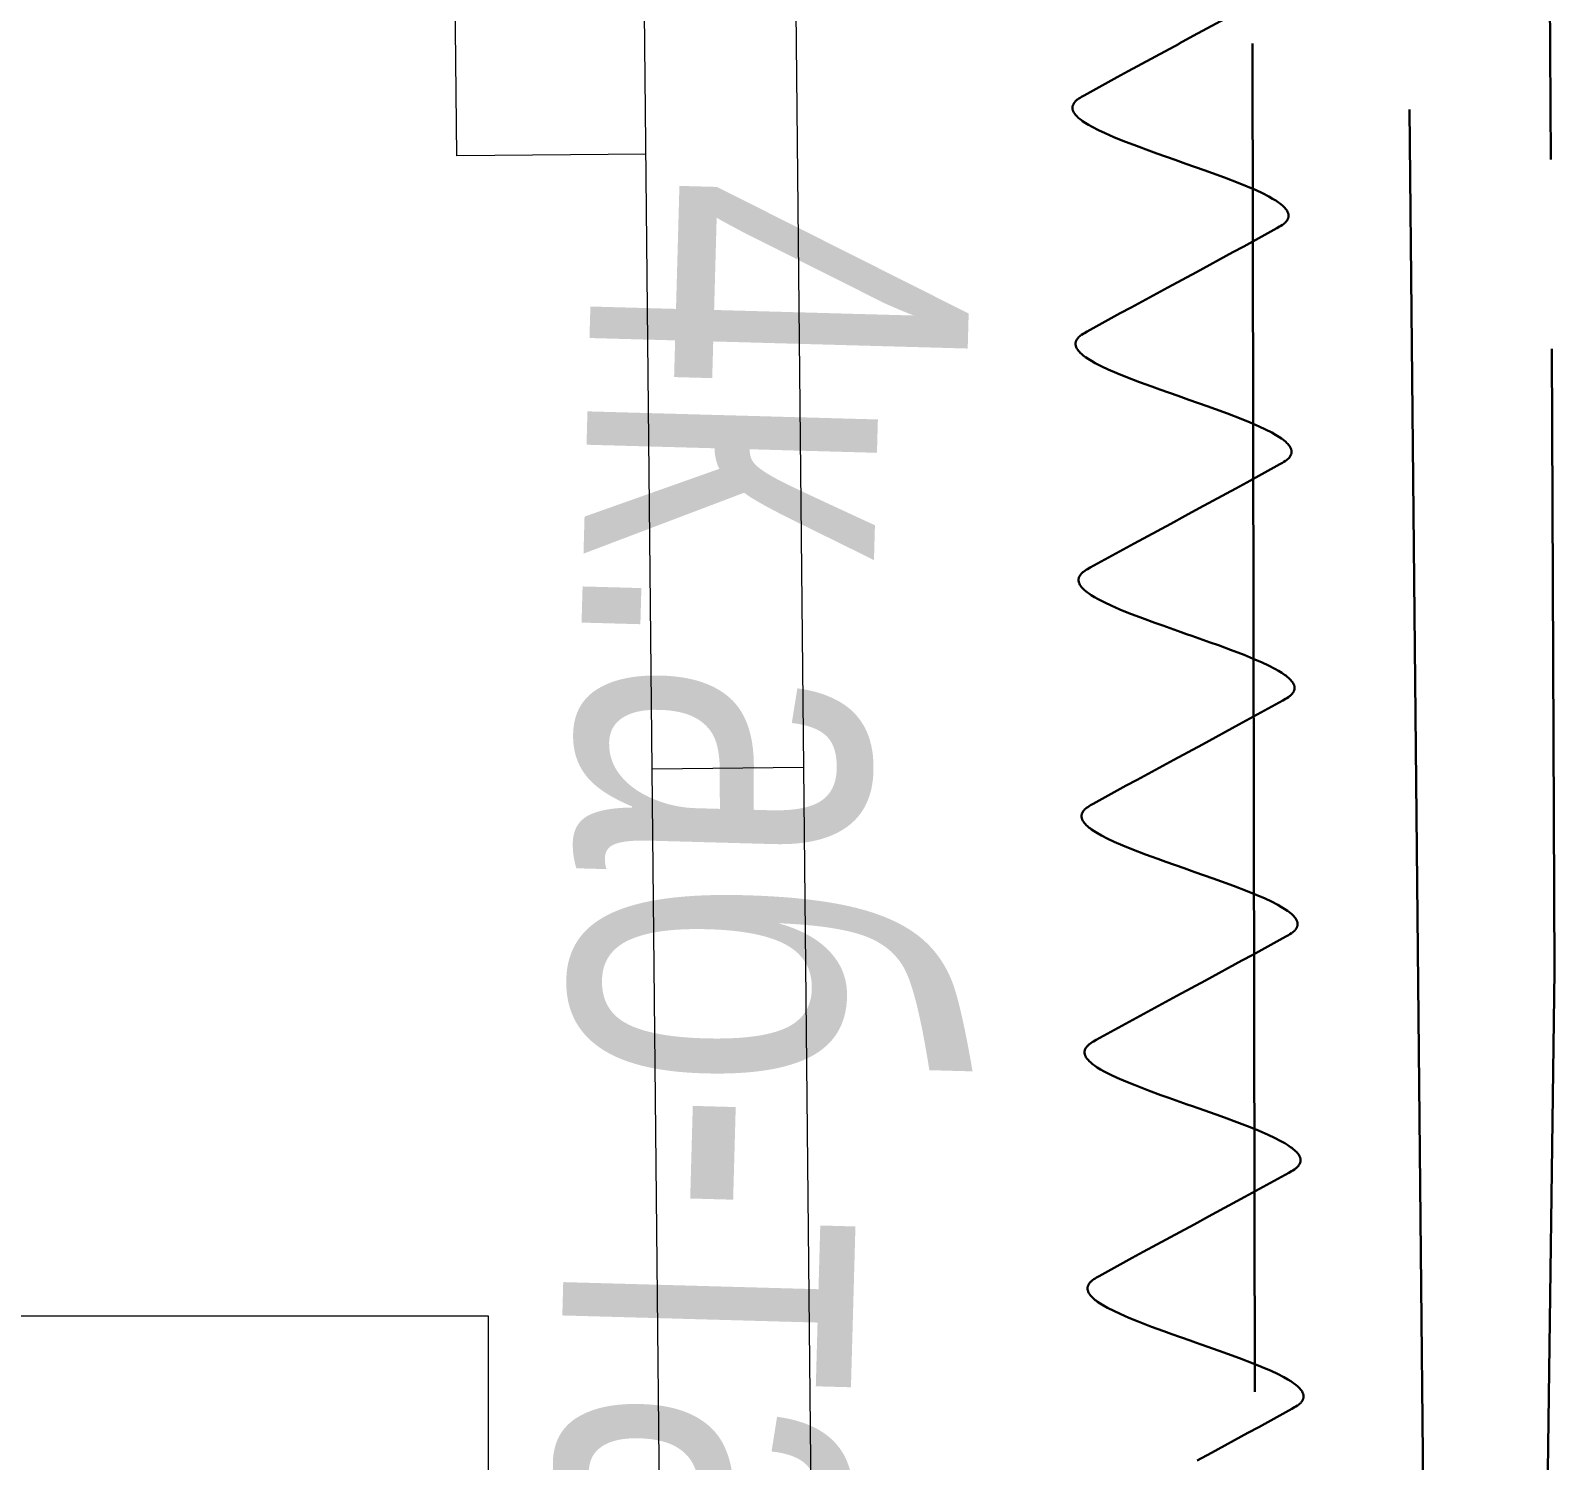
# Model space of a CAD drawing. Extents: x 10098 to 11902, y 8648 to 10202.
# Drawn here: x 11779.195 to 11783.223, y 8799.538 to 8803.317 of the extents above; entities that cross this region are included whole.
import ezdxf

# ---------------------------------------------------------------- set-up
doc = ezdxf.new("R2010")
doc.units = 0
doc.layers.add('20_Строения', color=7, linetype='Continuous')
doc.layers.add('23_Ограждения', color=7, linetype='Continuous')
doc.layers.add('7_Электрокабели', color=1, linetype='Continuous', lineweight=30)
doc.styles.add('mggt', font='russian_1251.shx', dxfattribs={"width": 0.75, "oblique": 18, "height": 1})

msp = doc.modelspace()

# ---------------------------------------------------------------- linework, layer by layer
at = {"layer": '20_Строения', "color": 8, "linetype": 'Continuous', "lineweight": 15}
msp.add_lwpolyline([(11780.4008, 8794.619), (11780.4055, 8799.919), (11779.1478, 8799.919)], dxfattribs=at)
at = {"layer": '23_Ограждения', "color": 8, "linetype": 'Continuous', "lineweight": 15}
for p, q in [((11780.322, 8802.985), (11780.314, 8803.735)), ((11781.218, 8803.369), (11781.238, 8801.369)), ((11780.838, 8801.365), (11780.818, 8803.365)), ((11780.822, 8802.99), (11780.322, 8802.985)), ((11781.238, 8801.369), (11780.838, 8801.365)), ((11780.878, 8797.366), (11780.838, 8801.365)), ((11781.238, 8801.369), (11781.278, 8797.37))]:
    msp.add_line(p, q, dxfattribs=at)
at = {"layer": '7_Электрокабели', "color": 8, "linetype": 'Continuous', "lineweight": 30}
for p, q in [((11783.2133, 8802.9756), (11783.1942, 8806.0028)), ((11782.3648, 8803.3545), (11782.2683, 8803.3021)), ((11782.2683, 8803.3021), (11782.2305, 8803.2817)), ((11782.0962, 8803.2088), (11782.1928, 8803.2612)), ((11782.1928, 8803.2612), (11782.2305, 8803.2816)), ((11782.4249, 8803.2822), (11782.4311, 8799.7193)), ((11782.0672, 8803.1932), (11782.0962, 8803.2088)), ((11781.98, 8803.1451), (11782.0672, 8803.1932)), ((11781.954, 8803.126), (11781.9549, 8803.1272)), ((11781.9549, 8803.1272), (11781.9561, 8803.1286)), ((11781.9561, 8803.1286), (11781.9572, 8803.1297)), ((11781.9572, 8803.1297), (11781.9582, 8803.1307)), ((11781.9582, 8803.1307), (11781.9606, 8803.1329)), ((11781.9606, 8803.1329), (11781.9624, 8803.1343)), ((11781.9624, 8803.1343), (11781.9653, 8803.1364)), ((11781.9653, 8803.1364), (11781.9692, 8803.1389)), ((11781.9692, 8803.1389), (11781.9728, 8803.1411)), ((11781.9728, 8803.1411), (11781.98, 8803.1451)), ((11781.9489, 8803.1117), (11781.949, 8803.1137)), ((11781.9491, 8803.1099), (11781.9489, 8803.1117)), ((11781.949, 8803.1145), (11781.9492, 8803.1157)), ((11781.949, 8803.1137), (11781.949, 8803.1145)), ((11781.9494, 8803.1078), (11781.9491, 8803.1099)), ((11781.9492, 8803.1157), (11781.9494, 8803.1167)), ((11781.9494, 8803.1167), (11781.9497, 8803.1178)), ((11781.9498, 8803.1065), (11781.9494, 8803.1078)), ((11781.9497, 8803.1178), (11781.9501, 8803.119)), ((11781.9503, 8803.1049), (11781.9498, 8803.1065)), ((11781.9501, 8803.119), (11781.9507, 8803.1205)), ((11781.9509, 8803.1034), (11781.9503, 8803.1049)), ((11781.9507, 8803.1205), (11781.9514, 8803.122)), ((11781.9516, 8803.1019), (11781.9509, 8803.1034)), ((11781.9514, 8803.122), (11781.9525, 8803.1238)), ((11781.9528, 8803.0997), (11781.9516, 8803.1019)), ((11781.9525, 8803.1238), (11781.9533, 8803.1251)), ((11781.9549, 8803.0964), (11781.9528, 8803.0997)), ((11781.9533, 8803.1251), (11781.954, 8803.126)), ((11781.9569, 8803.0938), (11781.9549, 8803.0964)), ((11781.9592, 8803.0912), (11781.9569, 8803.0938)), ((11781.9614, 8803.0889), (11781.9592, 8803.0912)), ((11781.9644, 8803.086), (11781.9614, 8803.0889)), ((11782.8393, 8803.1074), (11782.8755, 8799.4661)), ((11781.9695, 8803.0818), (11781.9644, 8803.086)), ((11781.9725, 8803.0795), (11781.9695, 8803.0818)), ((11781.9755, 8803.0773), (11781.9725, 8803.0795)), ((11781.9827, 8803.0724), (11781.9755, 8803.0773)), ((11781.9911, 8803.0672), (11781.9827, 8803.0724)), ((11782.0013, 8803.0616), (11781.9911, 8803.0672)), ((11782.0181, 8803.0528), (11782.0013, 8803.0616)), ((11782.0349, 8803.0449), (11782.0181, 8803.0528)), ((11782.0582, 8803.0349), (11782.0349, 8803.0449)), ((11782.0824, 8803.0251), (11782.0582, 8803.0349)), ((11782.118, 8803.0114), (11782.0824, 8803.0251)), ((11782.1504, 8802.9995), (11782.118, 8803.0114)), ((11782.1719, 8802.9918), (11782.1504, 8802.9995)), ((11782.2202, 8802.9747), (11782.1719, 8802.9918)), ((11782.2345, 8802.9697), (11782.2202, 8802.9747)), ((11782.2345, 8802.9697), (11782.2489, 8802.9646)), ((11782.2489, 8802.9646), (11782.2972, 8802.9476)), ((11782.2972, 8802.9476), (11782.3187, 8802.9399)), ((11782.3187, 8802.9399), (11782.351, 8802.928)), ((11782.351, 8802.928), (11782.3867, 8802.9143)), ((11782.3867, 8802.9143), (11782.4108, 8802.9045)), ((11782.4108, 8802.9045), (11782.4341, 8802.8945)), ((11782.4341, 8802.8945), (11782.4509, 8802.8866)), ((11782.4509, 8802.8866), (11782.4677, 8802.8778)), ((11782.4677, 8802.8778), (11782.4779, 8802.8721)), ((11782.4779, 8802.8721), (11782.4863, 8802.867)), ((11782.4863, 8802.867), (11782.4935, 8802.8621)), ((11782.4935, 8802.8621), (11782.4965, 8802.8599)), ((11782.4965, 8802.8599), (11782.4995, 8802.8576)), ((11782.4995, 8802.8576), (11782.5046, 8802.8533)), ((11782.5046, 8802.8533), (11782.5076, 8802.8504)), ((11782.5076, 8802.8504), (11782.5099, 8802.8481)), ((11782.5099, 8802.8481), (11782.5121, 8802.8455)), ((11782.5121, 8802.8455), (11782.5142, 8802.8429)), ((11782.5066, 8802.8051), (11782.5037, 8802.803)), ((11782.5084, 8802.8065), (11782.5066, 8802.8051)), ((11782.5109, 8802.8087), (11782.5084, 8802.8065)), ((11782.5119, 8802.8097), (11782.5109, 8802.8087)), ((11782.5129, 8802.8108), (11782.5119, 8802.8097)), ((11782.5141, 8802.8121), (11782.5129, 8802.8108)), ((11782.5151, 8802.8133), (11782.5141, 8802.8121)), ((11782.5142, 8802.8429), (11782.5163, 8802.8397)), ((11782.5157, 8802.8143), (11782.5151, 8802.8133)), ((11782.5166, 8802.8155), (11782.5157, 8802.8143)), ((11782.5163, 8802.8397), (11782.5175, 8802.8374)), ((11782.5177, 8802.8174), (11782.5166, 8802.8155)), ((11782.5175, 8802.8374), (11782.5182, 8802.836)), ((11782.5184, 8802.8189), (11782.5177, 8802.8174)), ((11782.5182, 8802.836), (11782.5187, 8802.8345)), ((11782.5189, 8802.8203), (11782.5184, 8802.8189)), ((11782.5187, 8802.8345), (11782.5192, 8802.8329)), ((11782.5193, 8802.8215), (11782.5189, 8802.8203)), ((11782.5192, 8802.8329), (11782.5196, 8802.8315)), ((11782.5196, 8802.8227), (11782.5193, 8802.8215)), ((11782.5196, 8802.8315), (11782.5199, 8802.8295)), ((11782.5198, 8802.8237), (11782.5196, 8802.8227)), ((11782.52, 8802.8249), (11782.5198, 8802.8237)), ((11782.5199, 8802.8295), (11782.5201, 8802.8277)), ((11782.5201, 8802.8257), (11782.52, 8802.8249)), ((11782.5201, 8802.8277), (11782.5201, 8802.8257)), ((11782.489, 8802.7943), (11782.4019, 8802.7461)), ((11782.4962, 8802.7983), (11782.489, 8802.7943)), ((11782.4999, 8802.8004), (11782.4962, 8802.7983)), ((11782.5037, 8802.803), (11782.4999, 8802.8004)), ((11782.3728, 8802.7306), (11782.2763, 8802.6782)), ((11782.4019, 8802.7461), (11782.3728, 8802.7306)), ((11782.2007, 8802.6372), (11782.2385, 8802.6577)), ((11782.2763, 8802.6782), (11782.2385, 8802.6577)), ((11782.1042, 8802.5848), (11782.2007, 8802.6372)), ((11781.988, 8802.5211), (11782.0751, 8802.5693)), ((11782.0751, 8802.5693), (11782.1042, 8802.5848)), ((11781.9569, 8802.4898), (11781.957, 8802.4905)), ((11781.9569, 8802.4877), (11781.9569, 8802.4898)), ((11781.957, 8802.4859), (11781.9569, 8802.4877)), ((11781.957, 8802.4905), (11781.9572, 8802.4917)), ((11781.9574, 8802.4839), (11781.957, 8802.4859)), ((11781.9572, 8802.4917), (11781.9574, 8802.4928)), ((11781.9574, 8802.4928), (11781.9577, 8802.4939)), ((11781.9578, 8802.4826), (11781.9574, 8802.4839)), ((11781.9577, 8802.4939), (11781.9581, 8802.4951)), ((11781.9581, 8802.4951), (11781.9586, 8802.4965)), ((11781.9586, 8802.4965), (11781.9593, 8802.498)), ((11781.9593, 8802.498), (11781.9604, 8802.4999)), ((11781.9604, 8802.4999), (11781.9612, 8802.5012)), ((11781.9612, 8802.5012), (11781.9619, 8802.5021)), ((11781.9619, 8802.5021), (11781.9629, 8802.5033)), ((11781.9629, 8802.5033), (11781.964, 8802.5046)), ((11781.964, 8802.5046), (11781.9651, 8802.5057)), ((11781.9651, 8802.5057), (11781.9661, 8802.5067)), ((11781.9661, 8802.5067), (11781.9686, 8802.5089)), ((11781.9686, 8802.5089), (11781.9704, 8802.5103)), ((11781.9704, 8802.5103), (11781.9732, 8802.5125)), ((11781.9732, 8802.5125), (11781.9771, 8802.515)), ((11781.9771, 8802.515), (11781.9808, 8802.5171)), ((11781.9808, 8802.5171), (11781.988, 8802.5211)), ((11781.9583, 8802.4809), (11781.9578, 8802.4826)), ((11781.9588, 8802.4794), (11781.9583, 8802.4809)), ((11781.9595, 8802.478), (11781.9588, 8802.4794)), ((11781.9607, 8802.4758), (11781.9595, 8802.478)), ((11781.9628, 8802.4725), (11781.9607, 8802.4758)), ((11781.9649, 8802.4699), (11781.9628, 8802.4725)), ((11781.9671, 8802.4673), (11781.9649, 8802.4699)), ((11781.9694, 8802.465), (11781.9671, 8802.4673)), ((11781.9724, 8802.4621), (11781.9694, 8802.465)), ((11781.9775, 8802.4578), (11781.9724, 8802.4621)), ((11781.9804, 8802.4555), (11781.9775, 8802.4578)), ((11781.9835, 8802.4534), (11781.9804, 8802.4555)), ((11781.9907, 8802.4485), (11781.9835, 8802.4534)), ((11781.9991, 8802.4433), (11781.9907, 8802.4485)), ((11782.0093, 8802.4376), (11781.9991, 8802.4433)), ((11783.223, 8800.831), (11783.2155, 8802.4756)), ((11782.0261, 8802.4289), (11782.0093, 8802.4376)), ((11782.0429, 8802.421), (11782.0261, 8802.4289)), ((11782.0662, 8802.4109), (11782.0429, 8802.421)), ((11782.0903, 8802.4011), (11782.0662, 8802.4109)), ((11782.126, 8802.3874), (11782.0903, 8802.4011)), ((11782.1583, 8802.3756), (11782.126, 8802.3874)), ((11782.1798, 8802.3678), (11782.1583, 8802.3756)), ((11782.2281, 8802.3508), (11782.1798, 8802.3678)), ((11782.2425, 8802.3457), (11782.2281, 8802.3508)), ((11782.2425, 8802.3457), (11782.2568, 8802.3407)), ((11782.2568, 8802.3407), (11782.3051, 8802.3236)), ((11782.3051, 8802.3236), (11782.3266, 8802.3159)), ((11782.3266, 8802.3159), (11782.359, 8802.3041)), ((11782.359, 8802.3041), (11782.3946, 8802.2904)), ((11782.3946, 8802.2904), (11782.4188, 8802.2806)), ((11782.4188, 8802.2806), (11782.4421, 8802.2705)), ((11782.4421, 8802.2705), (11782.4589, 8802.2626)), ((11782.4589, 8802.2626), (11782.4757, 8802.2539)), ((11782.4757, 8802.2539), (11782.4859, 8802.2482)), ((11782.4859, 8802.2482), (11782.4943, 8802.243)), ((11782.4943, 8802.243), (11782.5015, 8802.2381)), ((11782.5015, 8802.2381), (11782.5045, 8802.2359)), ((11782.5045, 8802.2359), (11782.5075, 8802.2336)), ((11782.5075, 8802.2336), (11782.5126, 8802.2294)), ((11782.5126, 8802.2294), (11782.5156, 8802.2265)), ((11782.5156, 8802.2265), (11782.5178, 8802.2242)), ((11782.5178, 8802.2242), (11782.5201, 8802.2216)), ((11782.5201, 8802.2216), (11782.5221, 8802.219)), ((11782.5221, 8802.219), (11782.5242, 8802.2157)), ((11782.5242, 8802.2157), (11782.5254, 8802.2135)), ((11782.5254, 8802.2135), (11782.5261, 8802.212)), ((11782.5261, 8802.212), (11782.5267, 8802.2105)), ((11782.5267, 8802.2105), (11782.5272, 8802.2089)), ((11782.5272, 8802.2089), (11782.5276, 8802.2076)), ((11782.5276, 8802.2076), (11782.5279, 8802.2055)), ((11782.528, 8802.2009), (11782.5278, 8802.1998)), ((11782.5279, 8802.2055), (11782.528, 8802.2037)), ((11782.528, 8802.2037), (11782.528, 8802.2017)), ((11782.528, 8802.2017), (11782.528, 8802.2009)), ((11782.497, 8802.1704), (11782.4098, 8802.1222)), ((11782.5042, 8802.1743), (11782.497, 8802.1704)), ((11782.5078, 8802.1765), (11782.5042, 8802.1743)), ((11782.5117, 8802.179), (11782.5078, 8802.1765)), ((11782.5146, 8802.1811), (11782.5117, 8802.179)), ((11782.5163, 8802.1825), (11782.5146, 8802.1811)), ((11782.5188, 8802.1847), (11782.5163, 8802.1825)), ((11782.5198, 8802.1857), (11782.5188, 8802.1847)), ((11782.5209, 8802.1868), (11782.5198, 8802.1857)), ((11782.5221, 8802.1882), (11782.5209, 8802.1868)), ((11782.523, 8802.1894), (11782.5221, 8802.1882)), ((11782.5237, 8802.1903), (11782.523, 8802.1894)), ((11782.5245, 8802.1916), (11782.5237, 8802.1903)), ((11782.5256, 8802.1934), (11782.5245, 8802.1916)), ((11782.5263, 8802.195), (11782.5256, 8802.1934)), ((11782.5269, 8802.1964), (11782.5263, 8802.195)), ((11782.5273, 8802.1976), (11782.5269, 8802.1964)), ((11782.5276, 8802.1987), (11782.5273, 8802.1976)), ((11782.5278, 8802.1998), (11782.5276, 8802.1987)), ((11782.4098, 8802.1222), (11782.3807, 8802.1066)), ((11782.3807, 8802.1066), (11782.2842, 8802.0542)), ((11782.2842, 8802.0542), (11782.2465, 8802.0338)), ((11782.1122, 8801.9609), (11782.2087, 8802.0133)), ((11782.2087, 8802.0133), (11782.2465, 8802.0337)), ((11782.0831, 8801.9453), (11782.1122, 8801.9609)), ((11781.9959, 8801.8972), (11782.0831, 8801.9453)), ((11781.9699, 8801.8781), (11781.9708, 8801.8793)), ((11781.9708, 8801.8793), (11781.972, 8801.8807)), ((11781.972, 8801.8807), (11781.9731, 8801.8818)), ((11781.9731, 8801.8818), (11781.9741, 8801.8828)), ((11781.9741, 8801.8828), (11781.9766, 8801.885)), ((11781.9766, 8801.885), (11781.9783, 8801.8864)), ((11781.9783, 8801.8864), (11781.9812, 8801.8885)), ((11781.9812, 8801.8885), (11781.9851, 8801.891)), ((11781.9851, 8801.891), (11781.9887, 8801.8932)), ((11781.9887, 8801.8932), (11781.9959, 8801.8972)), ((11781.9649, 8801.8658), (11781.965, 8801.8666)), ((11781.9649, 8801.8638), (11781.9649, 8801.8658)), ((11781.965, 8801.862), (11781.9649, 8801.8638)), ((11781.965, 8801.8666), (11781.9651, 8801.8678)), ((11781.9653, 8801.8599), (11781.965, 8801.862)), ((11781.9651, 8801.8678), (11781.9653, 8801.8688)), ((11781.9653, 8801.8688), (11781.9656, 8801.8699)), ((11781.9657, 8801.8586), (11781.9653, 8801.8599)), ((11781.9656, 8801.8699), (11781.966, 8801.8711)), ((11781.9662, 8801.857), (11781.9657, 8801.8586)), ((11781.966, 8801.8711), (11781.9666, 8801.8726)), ((11781.9668, 8801.8555), (11781.9662, 8801.857)), ((11781.9666, 8801.8726), (11781.9673, 8801.8741)), ((11781.9675, 8801.854), (11781.9668, 8801.8555)), ((11781.9673, 8801.8741), (11781.9684, 8801.8759)), ((11781.9687, 8801.8518), (11781.9675, 8801.854)), ((11781.9684, 8801.8759), (11781.9692, 8801.8772)), ((11781.9708, 8801.8485), (11781.9687, 8801.8518)), ((11781.9692, 8801.8772), (11781.9699, 8801.8781)), ((11781.9728, 8801.8459), (11781.9708, 8801.8485)), ((11781.9751, 8801.8433), (11781.9728, 8801.8459)), ((11781.9773, 8801.841), (11781.9751, 8801.8433)), ((11781.9804, 8801.8381), (11781.9773, 8801.841)), ((11781.9854, 8801.8339), (11781.9804, 8801.8381)), ((11781.9884, 8801.8316), (11781.9854, 8801.8339)), ((11781.9914, 8801.8294), (11781.9884, 8801.8316)), ((11781.9986, 8801.8245), (11781.9914, 8801.8294)), ((11782.007, 8801.8193), (11781.9986, 8801.8245)), ((11782.0172, 8801.8137), (11782.007, 8801.8193)), ((11782.0341, 8801.8049), (11782.0172, 8801.8137)), ((11782.0509, 8801.797), (11782.0341, 8801.8049)), ((11782.0741, 8801.787), (11782.0509, 8801.797)), ((11782.0983, 8801.7772), (11782.0741, 8801.787)), ((11782.1339, 8801.7635), (11782.0983, 8801.7772)), ((11782.1663, 8801.7516), (11782.1339, 8801.7635)), ((11782.1878, 8801.7439), (11782.1663, 8801.7516)), ((11782.2361, 8801.7268), (11782.1878, 8801.7439)), ((11782.2504, 8801.7218), (11782.2361, 8801.7268)), ((11782.2504, 8801.7218), (11782.2648, 8801.7167)), ((11782.2648, 8801.7167), (11782.3131, 8801.6997)), ((11782.3131, 8801.6997), (11782.3346, 8801.692)), ((11782.3346, 8801.692), (11782.3669, 8801.6801)), ((11782.3669, 8801.6801), (11782.4026, 8801.6664)), ((11782.4026, 8801.6664), (11782.4267, 8801.6566)), ((11782.4267, 8801.6566), (11782.45, 8801.6466)), ((11782.45, 8801.6466), (11782.4668, 8801.6387)), ((11782.4668, 8801.6387), (11782.4837, 8801.6299)), ((11782.4837, 8801.6299), (11782.4938, 8801.6242)), ((11782.4938, 8801.6242), (11782.5022, 8801.6191)), ((11782.5022, 8801.6191), (11782.5094, 8801.6142)), ((11782.5094, 8801.6142), (11782.5125, 8801.612)), ((11782.5125, 8801.612), (11782.5154, 8801.6097)), ((11782.5154, 8801.6097), (11782.5205, 8801.6054)), ((11782.5205, 8801.6054), (11782.5235, 8801.6025)), ((11782.5235, 8801.6025), (11782.5258, 8801.6002)), ((11782.5258, 8801.6002), (11782.528, 8801.5976)), ((11782.528, 8801.5976), (11782.5301, 8801.595)), ((11782.5225, 8801.5572), (11782.5197, 8801.5551)), ((11782.5243, 8801.5586), (11782.5225, 8801.5572)), ((11782.5268, 8801.5608), (11782.5243, 8801.5586)), ((11782.5278, 8801.5618), (11782.5268, 8801.5608)), ((11782.5289, 8801.5629), (11782.5278, 8801.5618)), ((11782.53, 8801.5642), (11782.5289, 8801.5629)), ((11782.531, 8801.5654), (11782.53, 8801.5642)), ((11782.5301, 8801.595), (11782.5322, 8801.5918)), ((11782.5317, 8801.5664), (11782.531, 8801.5654)), ((11782.5325, 8801.5676), (11782.5317, 8801.5664)), ((11782.5322, 8801.5918), (11782.5334, 8801.5896)), ((11782.5336, 8801.5695), (11782.5325, 8801.5676)), ((11782.5334, 8801.5896), (11782.5341, 8801.5881)), ((11782.5343, 8801.571), (11782.5336, 8801.5695)), ((11782.5341, 8801.5881), (11782.5347, 8801.5866)), ((11782.5348, 8801.5724), (11782.5343, 8801.571)), ((11782.5347, 8801.5866), (11782.5351, 8801.585)), ((11782.5352, 8801.5736), (11782.5348, 8801.5724)), ((11782.5351, 8801.585), (11782.5355, 8801.5836)), ((11782.5355, 8801.5748), (11782.5352, 8801.5736)), ((11782.5355, 8801.5836), (11782.5359, 8801.5816)), ((11782.5358, 8801.5758), (11782.5355, 8801.5748)), ((11782.5359, 8801.577), (11782.5358, 8801.5758)), ((11782.5359, 8801.5816), (11782.536, 8801.5798)), ((11782.536, 8801.5778), (11782.5359, 8801.577)), ((11782.536, 8801.5798), (11782.536, 8801.5778)), ((11782.505, 8801.5464), (11782.4178, 8801.4983)), ((11782.5121, 8801.5504), (11782.505, 8801.5464)), ((11782.5158, 8801.5525), (11782.5121, 8801.5504)), ((11782.5197, 8801.5551), (11782.5158, 8801.5525)), ((11782.3887, 8801.4827), (11782.2922, 8801.4303)), ((11782.4178, 8801.4983), (11782.3887, 8801.4827)), ((11782.2166, 8801.3893), (11782.2544, 8801.4098)), ((11782.2922, 8801.4303), (11782.2544, 8801.4098)), ((11782.1201, 8801.3369), (11782.2166, 8801.3893)), ((11782.0039, 8801.2732), (11782.091, 8801.3214)), ((11782.091, 8801.3214), (11782.1201, 8801.3369)), ((11781.9728, 8801.2419), (11781.9729, 8801.2426)), ((11781.9728, 8801.2399), (11781.9728, 8801.2419)), ((11781.973, 8801.238), (11781.9728, 8801.2399)), ((11781.9729, 8801.2426), (11781.9731, 8801.2438)), ((11781.9733, 8801.236), (11781.973, 8801.238)), ((11781.9731, 8801.2438), (11781.9733, 8801.2449)), ((11781.9733, 8801.2449), (11781.9736, 8801.246)), ((11781.9737, 8801.2347), (11781.9733, 8801.236)), ((11781.9736, 8801.246), (11781.974, 8801.2472)), ((11781.9742, 8801.233), (11781.9737, 8801.2347)), ((11781.974, 8801.2472), (11781.9745, 8801.2486)), ((11781.9745, 8801.2486), (11781.9753, 8801.2501)), ((11781.9753, 8801.2501), (11781.9763, 8801.252)), ((11781.9763, 8801.252), (11781.9772, 8801.2533)), ((11781.9772, 8801.2533), (11781.9779, 8801.2542)), ((11781.9779, 8801.2542), (11781.9788, 8801.2554)), ((11781.9788, 8801.2554), (11781.98, 8801.2567)), ((11781.98, 8801.2567), (11781.981, 8801.2578)), ((11781.981, 8801.2578), (11781.982, 8801.2588)), ((11781.982, 8801.2588), (11781.9845, 8801.261)), ((11781.9845, 8801.261), (11781.9863, 8801.2624)), ((11781.9863, 8801.2624), (11781.9892, 8801.2646)), ((11781.9892, 8801.2646), (11781.993, 8801.2671)), ((11781.993, 8801.2671), (11781.9967, 8801.2692)), ((11781.9967, 8801.2692), (11782.0039, 8801.2732)), ((11781.9747, 8801.2315), (11781.9742, 8801.233)), ((11781.9755, 8801.2301), (11781.9747, 8801.2315)), ((11781.9766, 8801.2279), (11781.9755, 8801.2301)), ((11781.9787, 8801.2246), (11781.9766, 8801.2279)), ((11781.9808, 8801.222), (11781.9787, 8801.2246)), ((11781.983, 8801.2194), (11781.9808, 8801.222)), ((11781.9853, 8801.2171), (11781.983, 8801.2194)), ((11781.9883, 8801.2142), (11781.9853, 8801.2171)), ((11781.9934, 8801.2099), (11781.9883, 8801.2142)), ((11781.9964, 8801.2076), (11781.9934, 8801.2099)), ((11781.9994, 8801.2055), (11781.9964, 8801.2076)), ((11782.0066, 8801.2006), (11781.9994, 8801.2055)), ((11782.015, 8801.1954), (11782.0066, 8801.2006)), ((11782.0252, 8801.1897), (11782.015, 8801.1954)), ((11782.042, 8801.181), (11782.0252, 8801.1897)), ((11782.0588, 8801.1731), (11782.042, 8801.181)), ((11782.0821, 8801.163), (11782.0588, 8801.1731)), ((11782.1062, 8801.1532), (11782.0821, 8801.163)), ((11782.1419, 8801.1395), (11782.1062, 8801.1532)), ((11782.1742, 8801.1277), (11782.1419, 8801.1395)), ((11782.1957, 8801.1199), (11782.1742, 8801.1277)), ((11782.244, 8801.1029), (11782.1957, 8801.1199)), ((11782.2584, 8801.0978), (11782.244, 8801.1029)), ((11782.2584, 8801.0978), (11782.2727, 8801.0928)), ((11782.2727, 8801.0928), (11782.321, 8801.0757)), ((11782.321, 8801.0757), (11782.3426, 8801.068)), ((11782.3426, 8801.068), (11782.3749, 8801.0562)), ((11782.3749, 8801.0562), (11782.4105, 8801.0425)), ((11782.4105, 8801.0425), (11782.4347, 8801.0327)), ((11782.4347, 8801.0327), (11782.458, 8801.0226)), ((11782.458, 8801.0226), (11782.4748, 8801.0147)), ((11782.4748, 8801.0147), (11782.4916, 8801.006)), ((11782.4916, 8801.006), (11782.5018, 8801.0003)), ((11782.5018, 8801.0003), (11782.5102, 8800.9951)), ((11782.5102, 8800.9951), (11782.5174, 8800.9902)), ((11782.5174, 8800.9902), (11782.5204, 8800.988)), ((11782.5204, 8800.988), (11782.5234, 8800.9857)), ((11782.5234, 8800.9857), (11782.5285, 8800.9815)), ((11782.5285, 8800.9815), (11782.5315, 8800.9786)), ((11782.5315, 8800.9786), (11782.5337, 8800.9763)), ((11782.5337, 8800.9763), (11782.536, 8800.9737)), ((11782.536, 8800.9737), (11782.538, 8800.9711)), ((11782.538, 8800.9711), (11782.5402, 8800.9678)), ((11782.5402, 8800.9678), (11782.5413, 8800.9656)), ((11782.5413, 8800.9656), (11782.542, 8800.9641)), ((11782.542, 8800.9641), (11782.5426, 8800.9626)), ((11782.5426, 8800.9626), (11782.5431, 8800.961)), ((11782.5431, 8800.961), (11782.5435, 8800.9597)), ((11782.5435, 8800.9597), (11782.5438, 8800.9576)), ((11782.5439, 8800.953), (11782.5437, 8800.9519)), ((11782.5438, 8800.9576), (11782.544, 8800.9558)), ((11782.544, 8800.9558), (11782.5439, 8800.9538)), ((11782.5439, 8800.9538), (11782.5439, 8800.953)), ((11782.5129, 8800.9225), (11782.4258, 8800.8743)), ((11782.5201, 8800.9264), (11782.5129, 8800.9225)), ((11782.5237, 8800.9286), (11782.5201, 8800.9264)), ((11782.5276, 8800.9311), (11782.5237, 8800.9286)), ((11782.5305, 8800.9332), (11782.5276, 8800.9311)), ((11782.5323, 8800.9346), (11782.5305, 8800.9332)), ((11782.5347, 8800.9368), (11782.5323, 8800.9346)), ((11782.5358, 8800.9378), (11782.5347, 8800.9368)), ((11782.5368, 8800.9389), (11782.5358, 8800.9378)), ((11782.538, 8800.9403), (11782.5368, 8800.9389)), ((11782.5389, 8800.9415), (11782.538, 8800.9403)), ((11782.5396, 8800.9424), (11782.5389, 8800.9415)), ((11782.5404, 8800.9437), (11782.5396, 8800.9424)), ((11782.5415, 8800.9455), (11782.5404, 8800.9437)), ((11782.5423, 8800.9471), (11782.5415, 8800.9455)), ((11782.5428, 8800.9485), (11782.5423, 8800.9471)), ((11782.5432, 8800.9497), (11782.5428, 8800.9485)), ((11782.5435, 8800.9508), (11782.5432, 8800.9497)), ((11782.5437, 8800.9519), (11782.5435, 8800.9508)), ((11782.4258, 8800.8743), (11782.3967, 8800.8587)), ((11782.3967, 8800.8587), (11782.3002, 8800.8063)), ((11782.3002, 8800.8063), (11782.2624, 8800.7859)), ((11783.1889, 8798.2904), (11783.223, 8800.831)), ((11782.1281, 8800.713), (11782.2246, 8800.7654)), ((11782.2246, 8800.7654), (11782.2624, 8800.7858)), ((11782.099, 8800.6974), (11782.1281, 8800.713)), ((11782.0118, 8800.6493), (11782.099, 8800.6974)), ((11781.9851, 8800.6293), (11781.9858, 8800.6302)), ((11781.9858, 8800.6302), (11781.9867, 8800.6314)), ((11781.9867, 8800.6314), (11781.9879, 8800.6328)), ((11781.9879, 8800.6328), (11781.989, 8800.6339)), ((11781.989, 8800.6339), (11781.99, 8800.6349)), ((11781.99, 8800.6349), (11781.9925, 8800.6371)), ((11781.9925, 8800.6371), (11781.9943, 8800.6385)), ((11781.9943, 8800.6385), (11781.9971, 8800.6406)), ((11781.9971, 8800.6406), (11782.001, 8800.6431)), ((11782.001, 8800.6431), (11782.0047, 8800.6453)), ((11782.0047, 8800.6453), (11782.0118, 8800.6493)), ((11781.9808, 8800.6179), (11781.9809, 8800.6187)), ((11781.9808, 8800.6159), (11781.9808, 8800.6179)), ((11781.9809, 8800.6141), (11781.9808, 8800.6159)), ((11781.9809, 8800.6187), (11781.981, 8800.6199)), ((11781.9813, 8800.612), (11781.9809, 8800.6141)), ((11781.981, 8800.6199), (11781.9813, 8800.6209)), ((11781.9813, 8800.6209), (11781.9816, 8800.622)), ((11781.9816, 8800.6107), (11781.9813, 8800.612)), ((11781.9816, 8800.622), (11781.9819, 8800.6232)), ((11781.9821, 8800.6091), (11781.9816, 8800.6107)), ((11781.9819, 8800.6232), (11781.9825, 8800.6247)), ((11781.9827, 8800.6076), (11781.9821, 8800.6091)), ((11781.9825, 8800.6247), (11781.9832, 8800.6262)), ((11781.9834, 8800.6061), (11781.9827, 8800.6076)), ((11781.9832, 8800.6262), (11781.9843, 8800.6281)), ((11781.9846, 8800.6039), (11781.9834, 8800.6061)), ((11781.9843, 8800.6281), (11781.9851, 8800.6293)), ((11781.9867, 8800.6006), (11781.9846, 8800.6039)), ((11781.9887, 8800.5981), (11781.9867, 8800.6006)), ((11781.991, 8800.5954), (11781.9887, 8800.5981)), ((11781.9932, 8800.5931), (11781.991, 8800.5954)), ((11781.9963, 8800.5902), (11781.9932, 8800.5931)), ((11782.0014, 8800.586), (11781.9963, 8800.5902)), ((11782.0043, 8800.5837), (11782.0014, 8800.586)), ((11782.0073, 8800.5815), (11782.0043, 8800.5837)), ((11782.0145, 8800.5766), (11782.0073, 8800.5815)), ((11782.0229, 8800.5714), (11782.0145, 8800.5766)), ((11782.0331, 8800.5658), (11782.0229, 8800.5714)), ((11782.05, 8800.557), (11782.0331, 8800.5658)), ((11782.0668, 8800.5491), (11782.05, 8800.557)), ((11782.09, 8800.5391), (11782.0668, 8800.5491)), ((11782.1142, 8800.5293), (11782.09, 8800.5391)), ((11782.1498, 8800.5156), (11782.1142, 8800.5293)), ((11782.1822, 8800.5037), (11782.1498, 8800.5156)), ((11782.2037, 8800.496), (11782.1822, 8800.5037)), ((11782.252, 8800.4789), (11782.2037, 8800.496)), ((11782.2663, 8800.4739), (11782.252, 8800.4789)), ((11782.2663, 8800.4739), (11782.2807, 8800.4688)), ((11782.2807, 8800.4688), (11782.329, 8800.4518)), ((11782.329, 8800.4518), (11782.3505, 8800.4441)), ((11782.3505, 8800.4441), (11782.3829, 8800.4322)), ((11782.3829, 8800.4322), (11782.4185, 8800.4185)), ((11782.4185, 8800.4185), (11782.4427, 8800.4087)), ((11782.4427, 8800.4087), (11782.4659, 8800.3987)), ((11782.4659, 8800.3987), (11782.4827, 8800.3908)), ((11782.4827, 8800.3908), (11782.4996, 8800.382)), ((11782.4996, 8800.382), (11782.5098, 8800.3763)), ((11782.5098, 8800.3763), (11782.5182, 8800.3712)), ((11782.5182, 8800.3712), (11782.5254, 8800.3663)), ((11782.5254, 8800.3663), (11782.5284, 8800.3641)), ((11782.5284, 8800.3641), (11782.5313, 8800.3618)), ((11782.5313, 8800.3618), (11782.5364, 8800.3575)), ((11782.5364, 8800.3575), (11782.5395, 8800.3546)), ((11782.5395, 8800.3546), (11782.5417, 8800.3523)), ((11782.5417, 8800.3523), (11782.544, 8800.3497)), ((11782.544, 8800.3497), (11782.546, 8800.3471)), ((11782.5384, 8800.3093), (11782.5356, 8800.3072)), ((11782.5402, 8800.3107), (11782.5384, 8800.3093)), ((11782.5427, 8800.3129), (11782.5402, 8800.3107)), ((11782.5437, 8800.3139), (11782.5427, 8800.3129)), ((11782.5448, 8800.315), (11782.5437, 8800.3139)), ((11782.5459, 8800.3163), (11782.5448, 8800.315)), ((11782.5469, 8800.3175), (11782.5459, 8800.3163)), ((11782.546, 8800.3471), (11782.5481, 8800.3439)), ((11782.5476, 8800.3185), (11782.5469, 8800.3175)), ((11782.5484, 8800.3197), (11782.5476, 8800.3185)), ((11782.5481, 8800.3439), (11782.5493, 8800.3417)), ((11782.5495, 8800.3216), (11782.5484, 8800.3197)), ((11782.5493, 8800.3417), (11782.55, 8800.3402)), ((11782.5502, 8800.3231), (11782.5495, 8800.3216)), ((11782.55, 8800.3402), (11782.5506, 8800.3387)), ((11782.5507, 8800.3245), (11782.5502, 8800.3231)), ((11782.5506, 8800.3387), (11782.5511, 8800.3371)), ((11782.5511, 8800.3257), (11782.5507, 8800.3245)), ((11782.5511, 8800.3371), (11782.5514, 8800.3358)), ((11782.5514, 8800.3269), (11782.5511, 8800.3257)), ((11782.5514, 8800.3358), (11782.5518, 8800.3337)), ((11782.5517, 8800.3279), (11782.5514, 8800.3269)), ((11782.5518, 8800.3291), (11782.5517, 8800.3279)), ((11782.5518, 8800.3337), (11782.5519, 8800.3319)), ((11782.5519, 8800.3299), (11782.5518, 8800.3291)), ((11782.5519, 8800.3319), (11782.5519, 8800.3299)), ((11782.5209, 8800.2985), (11782.4337, 8800.2504)), ((11782.528, 8800.3025), (11782.5209, 8800.2985)), ((11782.5317, 8800.3046), (11782.528, 8800.3025)), ((11782.5356, 8800.3072), (11782.5317, 8800.3046)), ((11782.4046, 8800.2348), (11782.3081, 8800.1824)), ((11782.4337, 8800.2504), (11782.4046, 8800.2348)), ((11782.2325, 8800.1414), (11782.2703, 8800.1619)), ((11782.3081, 8800.1824), (11782.2703, 8800.1619)), ((11782.136, 8800.089), (11782.2325, 8800.1414)), ((11782.0198, 8800.0253), (11782.1069, 8800.0735)), ((11782.1069, 8800.0735), (11782.136, 8800.089)), ((11781.9887, 8799.992), (11781.9888, 8799.994)), ((11781.9889, 8799.9901), (11781.9887, 8799.992)), ((11781.9888, 8799.9947), (11781.989, 8799.9959)), ((11781.9888, 8799.994), (11781.9888, 8799.9947)), ((11781.9892, 8799.9881), (11781.9889, 8799.9901)), ((11781.989, 8799.9959), (11781.9892, 8799.997)), ((11781.9892, 8799.997), (11781.9895, 8799.9981)), ((11781.9896, 8799.9868), (11781.9892, 8799.9881)), ((11781.9895, 8799.9981), (11781.9899, 8799.9993)), ((11781.9901, 8799.9851), (11781.9896, 8799.9868)), ((11781.9899, 8799.9993), (11781.9904, 8800.0007)), ((11781.9907, 8799.9836), (11781.9901, 8799.9851)), ((11781.9904, 8800.0007), (11781.9912, 8800.0022)), ((11781.9912, 8800.0022), (11781.9922, 8800.0041)), ((11781.9922, 8800.0041), (11781.9931, 8800.0054)), ((11781.9931, 8800.0054), (11781.9938, 8800.0063)), ((11781.9938, 8800.0063), (11781.9947, 8800.0075)), ((11781.9947, 8800.0075), (11781.9959, 8800.0088)), ((11781.9959, 8800.0088), (11781.9969, 8800.0099)), ((11781.9969, 8800.0099), (11781.998, 8800.0109)), ((11781.998, 8800.0109), (11782.0004, 8800.0131)), ((11782.0004, 8800.0131), (11782.0022, 8800.0145)), ((11782.0022, 8800.0145), (11782.0051, 8800.0167)), ((11782.0051, 8800.0167), (11782.0089, 8800.0192)), ((11782.0089, 8800.0192), (11782.0126, 8800.0213)), ((11782.0126, 8800.0213), (11782.0198, 8800.0253)), ((11781.9914, 8799.9822), (11781.9907, 8799.9836)), ((11781.9925, 8799.98), (11781.9914, 8799.9822)), ((11781.9947, 8799.9767), (11781.9925, 8799.98)), ((11781.9967, 8799.9741), (11781.9947, 8799.9767)), ((11781.999, 8799.9715), (11781.9967, 8799.9741)), ((11782.0012, 8799.9692), (11781.999, 8799.9715)), ((11782.0042, 8799.9663), (11782.0012, 8799.9692)), ((11782.0093, 8799.962), (11782.0042, 8799.9663)), ((11782.0123, 8799.9597), (11782.0093, 8799.962)), ((11782.0153, 8799.9576), (11782.0123, 8799.9597)), ((11782.0225, 8799.9527), (11782.0153, 8799.9576)), ((11782.0309, 8799.9475), (11782.0225, 8799.9527)), ((11782.0411, 8799.9418), (11782.0309, 8799.9475)), ((11782.0579, 8799.9331), (11782.0411, 8799.9418)), ((11782.0747, 8799.9252), (11782.0579, 8799.9331)), ((11782.098, 8799.9151), (11782.0747, 8799.9252)), ((11782.1222, 8799.9053), (11782.098, 8799.9151)), ((11782.1578, 8799.8916), (11782.1222, 8799.9053)), ((11782.1901, 8799.8798), (11782.1578, 8799.8916)), ((11782.2117, 8799.872), (11782.1901, 8799.8798)), ((11782.2599, 8799.855), (11782.2117, 8799.872)), ((11782.2743, 8799.8499), (11782.2599, 8799.855)), ((11782.2743, 8799.8499), (11782.2887, 8799.8449)), ((11782.2887, 8799.8449), (11782.337, 8799.8278)), ((11782.337, 8799.8278), (11782.3585, 8799.8201)), ((11782.3585, 8799.8201), (11782.3908, 8799.8083)), ((11782.3908, 8799.8083), (11782.4265, 8799.7946)), ((11782.4265, 8799.7946), (11782.4506, 8799.7848)), ((11782.4506, 8799.7848), (11782.4739, 8799.7747)), ((11782.4739, 8799.7747), (11782.4907, 8799.7668)), ((11782.4907, 8799.7668), (11782.5075, 8799.7581)), ((11782.5075, 8799.7581), (11782.5177, 8799.7524)), ((11782.5177, 8799.7524), (11782.5261, 8799.7472)), ((11782.5261, 8799.7472), (11782.5333, 8799.7423)), ((11782.5333, 8799.7423), (11782.5363, 8799.7401)), ((11782.5363, 8799.7401), (11782.5393, 8799.7378)), ((11782.5393, 8799.7378), (11782.5444, 8799.7336)), ((11782.5444, 8799.7336), (11782.5474, 8799.7307)), ((11782.5474, 8799.7307), (11782.5497, 8799.7284)), ((11782.5497, 8799.7284), (11782.5519, 8799.7258)), ((11782.5519, 8799.7258), (11782.554, 8799.7232)), ((11782.554, 8799.7232), (11782.5561, 8799.7199)), ((11782.5561, 8799.7199), (11782.5572, 8799.7177)), ((11782.5572, 8799.7177), (11782.558, 8799.7163)), ((11782.558, 8799.7163), (11782.5585, 8799.7147)), ((11782.5585, 8799.7147), (11782.559, 8799.7131)), ((11782.559, 8799.7131), (11782.5594, 8799.7118)), ((11782.5594, 8799.7118), (11782.5597, 8799.7097)), ((11782.5596, 8799.704), (11782.5594, 8799.7029)), ((11782.5598, 8799.7051), (11782.5596, 8799.704)), ((11782.5597, 8799.7097), (11782.5599, 8799.7079)), ((11782.5599, 8799.7059), (11782.5598, 8799.7051)), ((11782.5599, 8799.7079), (11782.5599, 8799.7059)), ((11782.5288, 8799.6746), (11782.4417, 8799.6264)), ((11782.536, 8799.6785), (11782.5288, 8799.6746)), ((11782.5397, 8799.6807), (11782.536, 8799.6785)), ((11782.5435, 8799.6832), (11782.5397, 8799.6807)), ((11782.5464, 8799.6853), (11782.5435, 8799.6832)), ((11782.5482, 8799.6868), (11782.5464, 8799.6853)), ((11782.5507, 8799.6889), (11782.5482, 8799.6868)), ((11782.5517, 8799.6899), (11782.5507, 8799.6889)), ((11782.5527, 8799.691), (11782.5517, 8799.6899)), ((11782.5539, 8799.6924), (11782.5527, 8799.691)), ((11782.5548, 8799.6936), (11782.5539, 8799.6924)), ((11782.5555, 8799.6945), (11782.5548, 8799.6936)), ((11782.5564, 8799.6958), (11782.5555, 8799.6945)), ((11782.5574, 8799.6976), (11782.5564, 8799.6958)), ((11782.5582, 8799.6992), (11782.5574, 8799.6976)), ((11782.5587, 8799.7006), (11782.5582, 8799.6992)), ((11782.5591, 8799.7018), (11782.5587, 8799.7006)), ((11782.5594, 8799.7029), (11782.5591, 8799.7018)), ((11782.4417, 8799.6264), (11782.4126, 8799.6108)), ((11782.4126, 8799.6108), (11782.3161, 8799.5584)), ((11782.3161, 8799.5584), (11782.2783, 8799.538))]:
    msp.add_line(p, q, dxfattribs=at)

# ---------------------------------------------------------------- texts
at = {"layer": '7_Электрокабели', "color": 8, "linetype": 'Continuous', "lineweight": 15, "style": 'mggt', "width": 0.75}
msp.add_text('4к.аб-та', height=1, rotation=268.406, dxfattribs=at).set_placement((11780.6844, 8802.9352))

doc.saveas('drawing.dxf')
